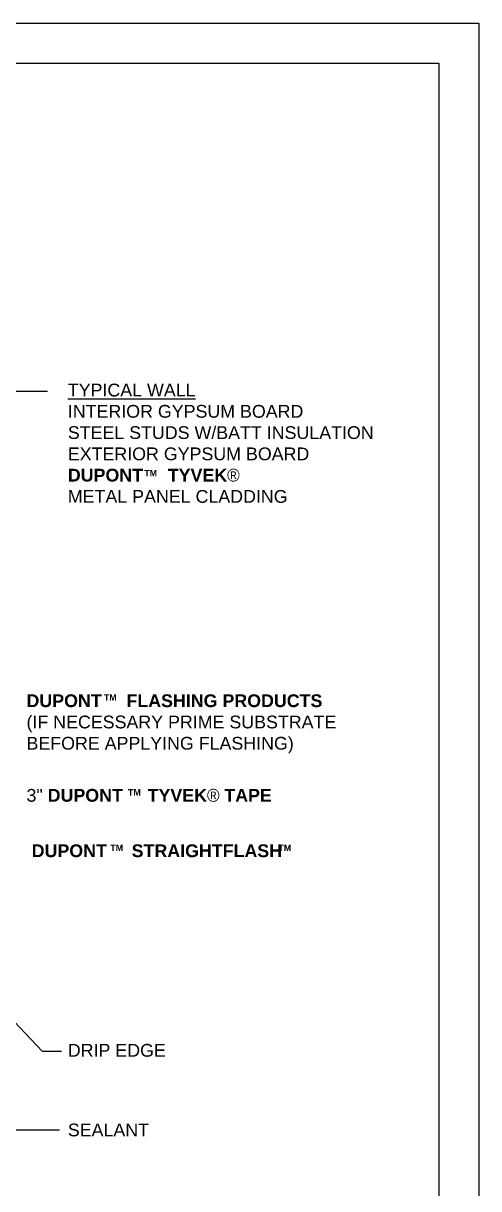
# Model space of a CAD drawing. Extents: x -129 to 26, y 0 to 100.
# Drawn here: x 16.93 to 25.5, y 11.08 to 33 of the extents above; entities that cross this region are included whole.
import ezdxf

# ---------------------------------------------------------------- set-up
doc = ezdxf.new("R2010")
doc.units = 0
doc.header["$LTSCALE"] = 1.5
doc.header["$MEASUREMENT"] = 0
doc.layers.get('DEFPOINTS').update_dxf_attribs({"linetype": 'CONTINUOUS'})
doc.layers.add('8X11-TTB$0$B', color=7, linetype='CONTINUOUS')
doc.layers.add('TEXT', color=7, linetype='CONTINUOUS')
doc.styles.add('DETAILS', font='sanss___.ttf', dxfattribs={"height": 1})
doc.dimstyles.new('TYVEKDETAILS', dxfattribs={"dimscale": 6, "dimtxt": 1.5, "dimasz": 0.1, "dimexe": 0.75, "dimexo": 0.75, "dimgap": 0.75, "dimtad": 0, "dimtih": 1, "dimtoh": 1, "dimdec": 4, "dimzin": 0, "dimtxsty": 'DETAILS', "dimcen": 0.0625, "dimazin": 3, "dimtfac": 1, "dimtdec": 4, "dimtofl": 0, "dimtmove": 0, "dimatfit": 3, "dimtolj": 1, "dimtzin": 0})

msp = doc.modelspace()

# ---------------------------------------------------------------- linework, layer by layer
at = {"layer": '8X11-TTB$0$B', "color": 7}
for p, q in [((0.7499999999999893, 32.25), (24.75, 32.25000000000001)), ((24.75, 32.25000000000001), (24.75, 0.7499999999999964))]:
    msp.add_line(p, q, dxfattribs=at)
at = {"layer": 'DEFPOINTS'}
for p, q in [((-5.329070518200751e-15, 33), (25.5, 33)), ((25.5, 33), (25.5, -3.552713678800501e-15))]:
    msp.add_line(p, q, dxfattribs=at)

# ---------------------------------------------------------------- texts
at = {"layer": 'TEXT', "attachment_point": 1, "style": 'DETAILS'}
for s, insert, char_height, width in [('{\\fArial|b0|i0|c0|p34;\\LTYPICAL WALL\\P}INTERIOR GYPSUM BOARD\\PSTEEL STUDS W/BATT INSULATION\\PEXTERIOR GYPSUM BOARD\\P{\\fSansSerif|b1|i0|c2|p2;DUPONT     TYVEK\\fSymbol|b0|i0|c2|p18;â }\\PMETAL PANEL CLADDING', (17.76709311875325, 26.22287241734466, 2.979996827461446e-09), 0.239999999976, 8.659857940904283), ('{\\fArial|b1|i0|c0|p34;DUPONT     FLASHING PRODUCTS\\fSymbol|b0|i0|c2|p18; \\fSansSerif|b1|i0|c2|p2;\\P}(IF NECESSARY PRIME SUBSTRATE BEFORE APPLYING FLASHING)', (16.98928797592106, 20.38049897795391), 0.23999999976, 6.23997083200805), ('3"{\\fSansSerif|b1|i0|c2|p2; DUPONT     TYVEK\\fSymbol|b0|i0|c2|p18;â \\fSansSerif|b1|i0|c2|p2;TAPE}', (16.98928797598921, 18.60133415439633, -1.489998413730723e-09), 0.239999999976, 8.659857940904283), ('{\\fSansSerif|b1|i0|c2|p2;DUPONT     STRAIGHTFLASH}', (17.08707580582427, 17.55889253811211, -1.489998413730723e-09), 0.239999999976, 8.659857940904283), ('DRIP EDGE', (17.76709311875328, 13.8059265829425, 2.979996827461698e-09), 0.2399976, 6.960354865816083), ('SEALANT', (17.76709311875325, 12.30787631944283, 2.979996827461486e-09), 0.239976, 5.031191150130255)]:
    msp.add_mtext(s, dxfattribs=dict(at, insert=insert, char_height=char_height, width=width))
at = {"layer": 'TEXT', "attachment_point": 4, "style": 'DETAILS'}
for insert, char_height in [((19.20401961684499, 24.54056898430427, 2.979996827461446e-09), 0.119999999988), ((18.44452047940089, 20.32186685796494), 0.11999999988), ((18.89902076247293, 18.53722121963201, -1.489998413730723e-09), 0.119999999988), ((18.56654953046421, 17.49477960334778, -1.489998413730723e-09), 0.119999999988), ((21.72951626866788, 17.49477960334778, -1.489998413730723e-09), 0.119999999988)]:
    msp.add_mtext('{\\fSansSerif|b1|i0|c2|p2;TM}', dxfattribs=dict(at, insert=insert, char_height=char_height))

# ---------------------------------------------------------------- leaders
at = {"layer": 'TEXT'}
for points in [[(15.62984385701006, 26.08088170773523, 2.979996827461446e-09), (17.3852844650643, 26.0808907013688, 2.979996827461446e-09)], [(14.5940025583883, 15.20084190889915), (16.75666596472203, 12.18885709122483), (17.6072437551434, 12.18885709122483)], [(15.85984955666581, 15.17319222149449), (17.28597292299395, 13.66749616338409), (17.64755556573652, 13.66749616338409)], [(13.39659649488095, 13.38774138376019, -2.979996827461446e-09), (16.77332595398289, 9.94474600576142, -2.979996827461446e-09), (17.601513864802, 9.94474600576142, -2.979996827461446e-09)]]:
    msp.add_leader(points, dimstyle='TYVEKDETAILS', override={"dimscale": 3, "dimfxl": 3}, dxfattribs=at)

doc.saveas('drawing.dxf')
